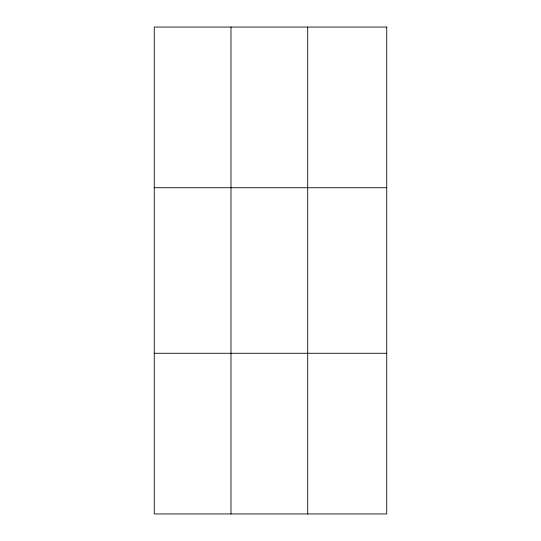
<?xml version="1.0" encoding="UTF-8"?>
<svg xmlns="http://www.w3.org/2000/svg" width="541" height="541" viewBox="0 0 541 541"><rect width="100%" height="100%" fill="white"/><g stroke="black" fill="none" stroke-linecap="round" stroke-linejoin="round"><path stroke-width="0.81" d="M230.98 27.05L230.98 513.95M307.701 27.05L307.701 513.95M154.259 187.727L386.741 187.727M154.259 353.273L386.741 353.273M386.741 27.05L386.741 513.95L154.259 513.95L154.259 27.05L386.741 27.05"/></g></svg>
